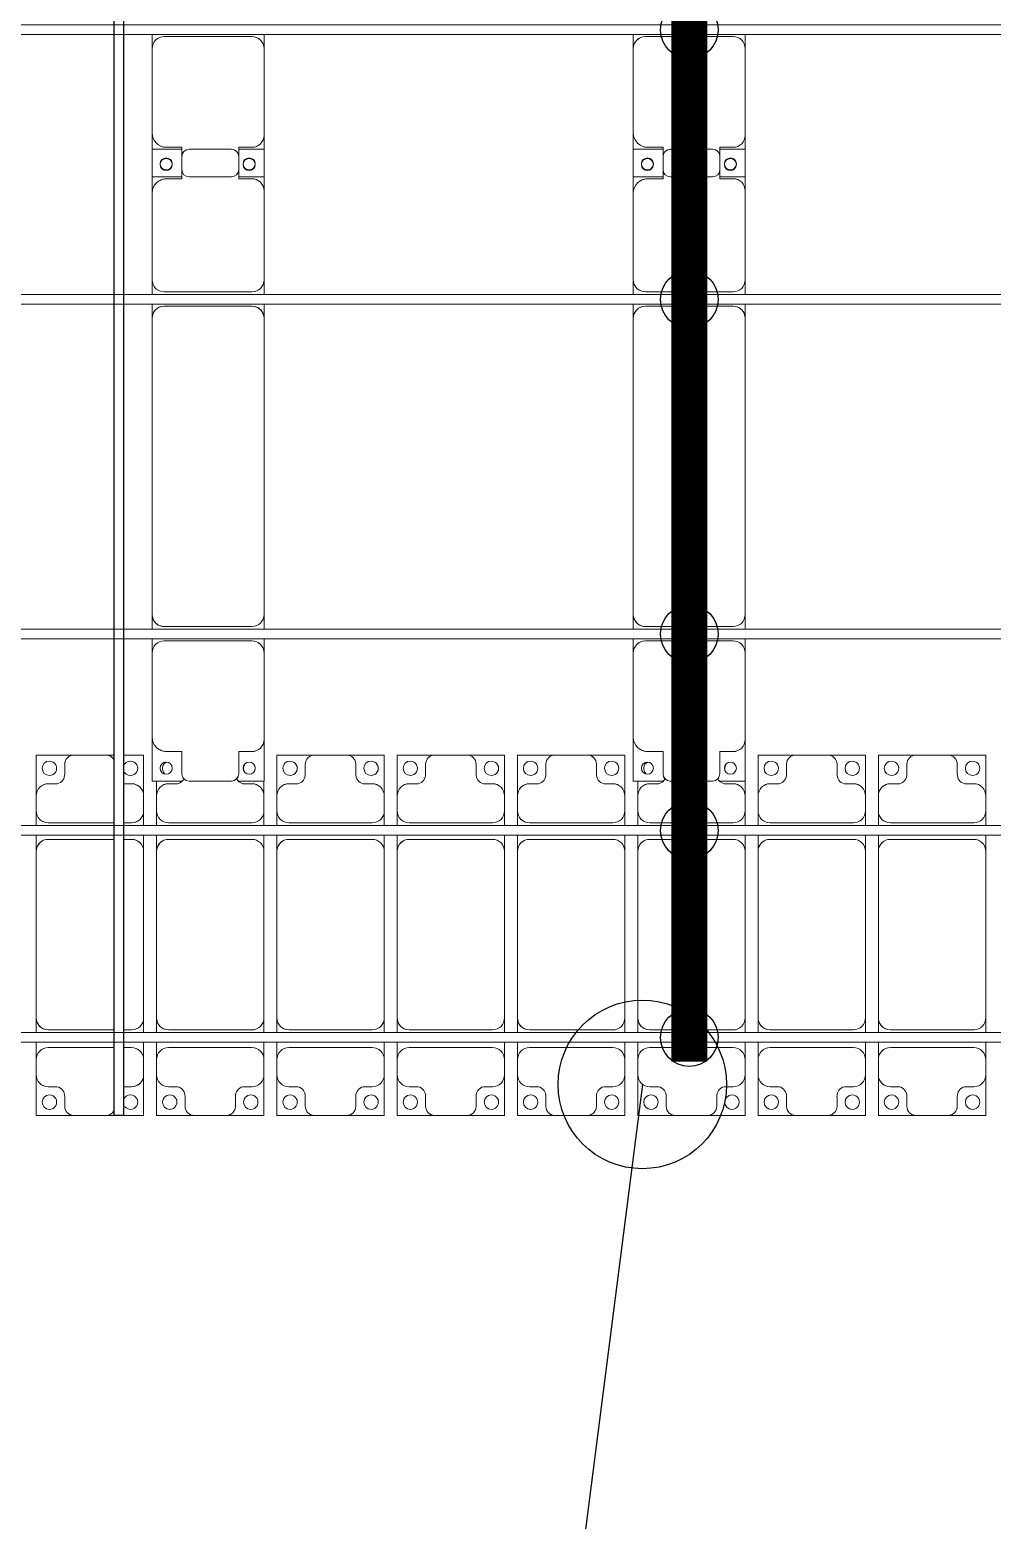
# Model space of a CAD drawing. Header units: millimetres. Extents: x -147246 to 112336, y -213734 to -86506.
# Drawn here: x -80856 to -76856, y -206200 to -200010 of the extents above; entities that cross this region are included whole.
import ezdxf

# ---------------------------------------------------------------- set-up
doc = ezdxf.new("R2010")
doc.units = ezdxf.units.MM
doc.layers.add('A-GENM', color=13, linetype='Continuous', lineweight=9)
doc.layers.add('S-BEAM', color=12, linetype='Continuous', lineweight=9)
for name, color, linetype in [('GC-BICH NEO', 6, 'Continuous'), ('GC-DAY NEO', 5, 'Continuous'), ('GC-HOP 40x60 GIA CUONG', 1, 'Continuous')]:
    doc.layers.add(name, color=color, linetype=linetype)

# ---------------------------------------------------------------- blocks, each defined once
blk = doc.blocks.new('Dầm C52 - Hộp 40x60-25898-BỐ TRÍ KHUNG KẾT CẤU BÈ PIN 05')
at = {"layer": 'S-BEAM', "color": 3, "lineweight": 25}
for p, q in [((-55982.1, 20), (55982.1, 20)), ((55982.1, 20), (55982.1, -20)), ((55982.1, -20), (-55982.1, -20))]:
    blk.add_line(p, q, dxfattribs=at)
blk = doc.blocks.new('Dai phao do pin - DẢI PHAO ĐỠ PIN-V9-BỐ TRÍ KHUNG KẾT CẤU BÈ PIN 05')
at = {"layer": 'A-GENM', "color": 7}
for p, q in [((-1312.2, 241.6), (-1129.7, 241.6)), ((-1312.2, 116.4), (-1312.2, 241.6)), ((-779.7, 241.6), (-1129.7, 241.6)), ((-779.7, 241.6), (-721.5, 241.6)), ((-729.7, -173.4), (-729.7, 191.6)), ((-681.5, 241.6), (-620.3, 241.6)), ((-670.3, 191.6), (-670.3, -173.4)), ((610.3, 241.6), (-620.3, 241.6)), ((610.3, 241.6), (668.5, 241.6)), ((660.3, -173.4), (660.3, 191.6)), ((708.5, 241.6), (769.7, 241.6)), ((719.7, 191.6), (719.7, -173.4)), ((1129.7, 241.6), (769.7, 241.6)), ((1129.7, 241.6), (1312.2, 241.6)), ((1197.8, 241.6), (1380.3, 241.6)), ((1197.8, 118.2), (1197.8, 241.6)), ((1312.2, 241.6), (1312.2, 118.2)), ((1730.3, 241.6), (1380.3, 241.6)), ((1730.3, 241.6), (1788.5, 241.6)), ((1780.3, -173.4), (1780.3, 191.6)), ((-1189.7, 181.6), (-1189.7, 118.2)), ((1189.7, 118.2), (1189.7, 181.6)), ((1320.3, 181.6), (1320.3, 118.2)), ((-1312.2, 88.2), (-1312.2, -88.2)), ((-1189.7, 118.2), (-1282.2, 118.2)), ((1282.2, 118.2), (1189.7, 118.2)), ((1197.8, 88.2), (1197.8, -88.2)), ((1320.3, 118.2), (1227.8, 118.2)), ((1312.2, -88.2), (1312.2, 88.2)), ((-1312.2, -223.4), (-1312.2, -116.4)), ((-1282.2, -118.2), (-1189.7, -118.2)), ((-1189.7, -118.2), (-1189.7, -173.4)), ((1189.7, -173.4), (1189.7, -118.2)), ((1189.7, -118.2), (1282.2, -118.2)), ((1197.8, -223.4), (1197.8, -118.2)), ((1227.8, -118.2), (1320.3, -118.2)), ((1312.2, -118.2), (1312.2, -223.4)), ((1320.3, -118.2), (1320.3, -173.4)), ((-1139.7, -223.4), (-1312.2, -223.4)), ((-1139.7, -223.4), (-779.7, -223.4)), ((-721.5, -223.4), (-779.7, -223.4)), ((-620.3, -223.4), (-681.5, -223.4)), ((-620.3, -223.4), (610.3, -223.4)), ((668.5, -223.4), (610.3, -223.4)), ((769.7, -223.4), (708.5, -223.4)), ((769.7, -223.4), (1139.7, -223.4)), ((1312.2, -223.4), (1139.7, -223.4)), ((1370.3, -223.4), (1197.8, -223.4)), ((1370.3, -223.4), (1730.3, -223.4)), ((1788.5, -223.4), (1730.3, -223.4))]:
    blk.add_line(p, q, dxfattribs=at)
for centre, radius, start, end in [((-1258.6, 183.2), 25, 0, 180), ((-1129.7, 181.6), 60, 90, 180), ((-1129.7, 181.6), 60, 150, 180), ((-779.7, 191.6), 50, 360, 90), ((-779.7, 191.6), 50, 360, 45), ((-620.3, 191.6), 50, 90, 180), ((-620.3, 191.6), 50, 105, 180), ((610.3, 191.6), 50, 360, 90), ((610.3, 191.6), 50, 15, 90), ((769.7, 191.6), 50, 90, 180), ((769.7, 191.6), 50, 135, 180), ((1129.7, 181.6), 60, 360, 90), ((1129.7, 181.6), 60, 360, 30), ((1248.6, 183.2), 25, 360, 180), ((1251.4, 183.2), 25, 0, 180), ((1380.3, 181.6), 60, 90, 180), ((1380.3, 181.6), 60, 150, 180), ((1730.3, 191.6), 50, 360, 90), ((1730.3, 191.6), 50, 360, 45), ((-1258.6, 183.2), 25, 180, 360), ((1248.6, 183.2), 25, 180, 0), ((1251.4, 183.2), 25, 180, 360), ((-1282.2, 88.2), 30, 90, 180), ((-1282.2, 88.2), 30, 120, 134.12197), ((1227.8, 88.2), 30, 90, 180), ((1282.2, 88.2), 30, 360, 90), ((-1282.2, -88.2), 30, 180, 270), ((-1282.2, -88.2), 30, 225.8785, 240), ((1227.8, -88.2), 30, 180, 270), ((1282.2, -88.2), 30, 270, 360), ((-1258.6, -161.8), 25, 0, 180), ((-1258.6, -161.8), 25, 180, 0), ((-1139.7, -173.4), 50, 180, 270), ((-1139.7, -173.4), 50, 180, 225), ((-779.7, -173.4), 50, 270, 360), ((-779.7, -173.4), 50, 315, 360), ((-620.3, -173.4), 50, 180, 270), ((-620.3, -173.4), 50, 180, 270), ((610.3, -173.4), 50, 270, 360), ((610.3, -173.4), 50, 285, 360), ((769.7, -173.4), 50, 180, 270), ((769.7, -173.4), 50, 180, 225), ((1139.7, -173.4), 50, 270, 360), ((1139.7, -173.4), 50, 315, 360), ((1248.6, -161.8), 25, 0, 180), ((1248.6, -161.8), 25, 180, 360), ((1251.4, -161.8), 25, 0, 180), ((1251.4, -161.8), 25, 180, 0), ((1370.3, -173.4), 50, 180, 270), ((1370.3, -173.4), 50, 180, 225), ((1730.3, -173.4), 50, 270, 360), ((1730.3, -173.4), 50, 315, 360)]:
    blk.add_arc(centre, radius, start, end, dxfattribs=at)
blk = doc.blocks.new('Dai phao do pin - DẢI PHAO ĐỠ PIN-V10-BỐ TRÍ KHUNG KẾT CẤU BÈ PIN 05')
at = {"layer": 'A-GENM', "color": 7}
for p, q in [((-1312.2, 241.6), (-1129.7, 241.6)), ((-1312.2, 116.4), (-1312.2, 241.6)), ((-779.7, 241.6), (-1129.7, 241.6)), ((-779.7, 241.6), (-721.5, 241.6)), ((-729.7, -173.4), (-729.7, 191.6)), ((-681.5, 241.6), (-620.3, 241.6)), ((-670.3, 191.6), (-670.3, -173.4)), ((610.3, 241.6), (-620.3, 241.6)), ((610.3, 241.6), (668.5, 241.6)), ((660.3, -173.4), (660.3, 191.6)), ((708.5, 241.6), (769.7, 241.6)), ((719.7, 191.6), (719.7, -173.4)), ((1129.7, 241.6), (769.7, 241.6)), ((1129.7, 241.6), (1312.2, 241.6)), ((1197.8, 241.6), (1380.3, 241.6)), ((1197.8, 118.2), (1197.8, 241.6)), ((1312.2, 241.6), (1312.2, 118.2)), ((1730.3, 241.6), (1380.3, 241.6)), ((1730.3, 241.6), (1788.5, 241.6)), ((1780.3, -173.4), (1780.3, 191.6)), ((-1189.7, 181.6), (-1189.7, 118.2)), ((1189.7, 118.2), (1189.7, 181.6)), ((1320.3, 181.6), (1320.3, 118.2)), ((-1312.2, 88.2), (-1312.2, -88.2)), ((-1189.7, 118.2), (-1282.2, 118.2)), ((1282.2, 118.2), (1189.7, 118.2)), ((1197.8, 88.2), (1197.8, -88.2)), ((1320.3, 118.2), (1227.8, 118.2)), ((1312.2, -88.2), (1312.2, 88.2)), ((-1312.2, -223.4), (-1312.2, -116.4)), ((-1282.2, -118.2), (-1189.7, -118.2)), ((-1189.7, -118.2), (-1189.7, -173.4)), ((1189.7, -173.4), (1189.7, -118.2)), ((1189.7, -118.2), (1282.2, -118.2)), ((1197.8, -223.4), (1197.8, -118.2)), ((1227.8, -118.2), (1320.3, -118.2)), ((1312.2, -118.2), (1312.2, -223.4)), ((1320.3, -118.2), (1320.3, -173.4)), ((-1139.7, -223.4), (-1312.2, -223.4)), ((-1139.7, -223.4), (-779.7, -223.4)), ((-721.5, -223.4), (-779.7, -223.4)), ((-620.3, -223.4), (-681.5, -223.4)), ((-620.3, -223.4), (610.3, -223.4)), ((668.5, -223.4), (610.3, -223.4)), ((769.7, -223.4), (708.5, -223.4)), ((769.7, -223.4), (1139.7, -223.4)), ((1312.2, -223.4), (1139.7, -223.4)), ((1370.3, -223.4), (1197.8, -223.4)), ((1370.3, -223.4), (1730.3, -223.4)), ((1788.5, -223.4), (1730.3, -223.4))]:
    blk.add_line(p, q, dxfattribs=at)
for centre, radius, start, end in [((-1258.6, 183.2), 25, 0, 180), ((-1129.7, 181.6), 60, 90, 180), ((-1129.7, 181.6), 60, 150, 180), ((-779.7, 191.6), 50, 360, 90), ((-779.7, 191.6), 50, 360, 45), ((-620.3, 191.6), 50, 90, 180), ((-620.3, 191.6), 50, 105, 180), ((610.3, 191.6), 50, 360, 90), ((610.3, 191.6), 50, 15, 90), ((769.7, 191.6), 50, 90, 180), ((769.7, 191.6), 50, 135, 180), ((1129.7, 181.6), 60, 360, 90), ((1129.7, 181.6), 60, 360, 30), ((1248.6, 183.2), 25, 360, 180), ((1251.4, 183.2), 25, 0, 180), ((1380.3, 181.6), 60, 90, 180), ((1380.3, 181.6), 60, 150, 180), ((1730.3, 191.6), 50, 360, 90), ((1730.3, 191.6), 50, 360, 45), ((-1258.6, 183.2), 25, 180, 360), ((1248.6, 183.2), 25, 180, 0), ((1251.4, 183.2), 25, 180, 360), ((-1282.2, 88.2), 30, 90, 180), ((-1282.2, 88.2), 30, 120, 134.12152), ((1227.8, 88.2), 30, 90, 180), ((1282.2, 88.2), 30, 360, 90), ((-1282.2, -88.2), 30, 180, 270), ((-1282.2, -88.2), 30, 225.87895, 240), ((1227.8, -88.2), 30, 180, 270), ((1282.2, -88.2), 30, 270, 360), ((-1258.6, -161.8), 25, 0, 180), ((-1258.6, -161.8), 25, 180, 0), ((-1139.7, -173.4), 50, 180, 270), ((-1139.7, -173.4), 50, 180, 225), ((-779.7, -173.4), 50, 270, 360), ((-779.7, -173.4), 50, 315, 360), ((-620.3, -173.4), 50, 180, 270), ((-620.3, -173.4), 50, 180, 270), ((610.3, -173.4), 50, 270, 360), ((610.3, -173.4), 50, 285, 360), ((769.7, -173.4), 50, 180, 270), ((769.7, -173.4), 50, 180, 225), ((1139.7, -173.4), 50, 270, 360), ((1139.7, -173.4), 50, 315, 360), ((1248.6, -161.8), 25, 0, 180), ((1248.6, -161.8), 25, 180, 360), ((1251.4, -161.8), 25, 0, 180), ((1251.4, -161.8), 25, 180, 0), ((1370.3, -173.4), 50, 180, 270), ((1370.3, -173.4), 50, 180, 225), ((1730.3, -173.4), 50, 270, 360), ((1730.3, -173.4), 50, 315, 360)]:
    blk.add_arc(centre, radius, start, end, dxfattribs=at)
blk = doc.blocks.new('Dai phaodi lai - DẢI PHAO ĐI LẠI-25020-BỐ TRÍ KHUNG KẾT CẤU BÈ PIN 05')
at = {"layer": 'A-GENM', "color": 7}
for p, q in [((15276.8, 748.4), (15433.1, 748.4)), ((15276.8, 579.3), (15276.8, 748.4)), ((15566.9, 748.4), (15433.1, 748.4)), ((15566.9, 748.4), (15600, 748.4)), ((15640, 748.4), (15723.2, 748.4)), ((15723.2, 748.4), (15723.2, 579.3)), ((16276.8, 748.4), (16433.1, 748.4)), ((16276.8, 579.3), (16276.8, 748.4)), ((16566.9, 748.4), (16433.1, 748.4)), ((16566.9, 748.4), (16723.2, 748.4)), ((16723.2, 748.4), (16723.2, 579.3)), ((16776.8, 748.4), (16933.1, 748.4)), ((16776.8, 579.3), (16776.8, 748.4)), ((17066.9, 748.4), (16933.1, 748.4)), ((17066.9, 748.4), (17223.2, 748.4)), ((17223.2, 748.4), (17223.2, 579.3)), ((17276.8, 748.4), (17433.1, 748.4)), ((17276.8, 579.3), (17276.8, 748.4)), ((17566.9, 748.4), (17433.1, 748.4)), ((17566.9, 748.4), (17723.2, 748.4)), ((17723.2, 748.4), (17723.2, 579.3)), ((18276.8, 748.4), (18433.1, 748.4)), ((18276.8, 579.3), (18276.8, 748.4)), ((18566.9, 748.4), (18433.1, 748.4)), ((18566.9, 748.4), (18723.2, 748.4)), ((18723.2, 748.4), (18723.2, 579.3)), ((18776.8, 748.4), (18933.1, 748.4)), ((18776.8, 579.3), (18776.8, 748.4)), ((19066.9, 748.4), (18933.1, 748.4)), ((19066.9, 748.4), (19223.2, 748.4)), ((19223.2, 748.4), (19223.2, 579.3)), ((15395.1, 710.4), (15395.1, 670.7)), ((16395.1, 710.4), (16395.1, 670.7)), ((16604.9, 670.7), (16604.9, 710.4)), ((16895.1, 710.4), (16895.1, 670.7)), ((17104.9, 670.7), (17104.9, 710.4)), ((17395.1, 710.4), (17395.1, 670.7)), ((17604.9, 670.7), (17604.9, 710.4)), ((18395.1, 710.4), (18395.1, 670.7)), ((18604.9, 670.7), (18604.9, 710.4)), ((18895.1, 710.4), (18895.1, 670.7)), ((19104.9, 670.7), (19104.9, 710.4)), ((15364.3, 629.3), (15326.8, 629.3)), ((15673.2, 629.3), (15640, 629.3)), ((15776.8, 579.3), (15776.8, 641.7)), ((15864.3, 629.3), (15826.8, 629.3)), ((16173.2, 629.3), (16135.7, 629.3)), ((16223.2, 640.7), (16223.2, 579.3)), ((16364.3, 629.3), (16326.8, 629.3)), ((16673.2, 629.3), (16635.7, 629.3)), ((16864.3, 629.3), (16826.8, 629.3)), ((17173.2, 629.3), (17135.7, 629.3)), ((17364.3, 629.3), (17326.8, 629.3)), ((17673.2, 629.3), (17635.7, 629.3)), ((17776.8, 579.3), (17776.8, 641.7)), ((17864.3, 629.3), (17826.8, 629.3)), ((18173.2, 629.3), (18135.7, 629.3)), ((18223.2, 640.7), (18223.2, 579.3)), ((18364.3, 629.3), (18326.8, 629.3)), ((18673.2, 629.3), (18635.7, 629.3)), ((18864.3, 629.3), (18826.8, 629.3)), ((19173.2, 629.3), (19135.7, 629.3)), ((15276.8, 579.3), (15276.8, 516.7)), ((15723.2, 516.7), (15723.2, 579.3)), ((15776.8, 579.3), (15776.8, 516.7)), ((16223.2, 516.7), (16223.2, 579.3)), ((16276.8, 579.3), (16276.8, 516.7)), ((16723.2, 516.7), (16723.2, 579.3)), ((16776.8, 579.3), (16776.8, 516.7)), ((17223.2, 516.7), (17223.2, 579.3)), ((17276.8, 579.3), (17276.8, 516.7)), ((17723.2, 516.7), (17723.2, 579.3)), ((17776.8, 579.3), (17776.8, 516.7)), ((18223.2, 516.7), (18223.2, 579.3)), ((18276.8, 579.3), (18276.8, 516.7)), ((18723.2, 516.7), (18723.2, 579.3)), ((18776.8, 579.3), (18776.8, 516.7)), ((19223.2, 516.7), (19223.2, 579.3)), ((15276.8, 455.5), (15276.8, 516.7)), ((15723.2, 516.7), (15723.2, 455.5)), ((15776.8, 455.5), (15776.8, 516.7)), ((16223.2, 516.7), (16223.2, 455.5)), ((16276.8, 455.5), (16276.8, 516.7)), ((16723.2, 516.7), (16723.2, 455.5)), ((16776.8, 455.5), (16776.8, 516.7)), ((17223.2, 516.7), (17223.2, 455.5)), ((17276.8, 455.5), (17276.8, 516.7)), ((17723.2, 516.7), (17723.2, 455.5)), ((17776.8, 455.5), (17776.8, 516.7)), ((18223.2, 516.7), (18223.2, 455.5)), ((18276.8, 455.5), (18276.8, 516.7)), ((18723.2, 516.7), (18723.2, 455.5)), ((18776.8, 455.5), (18776.8, 516.7)), ((19223.2, 516.7), (19223.2, 455.5)), ((15326.8, 466.7), (15600, 466.7)), ((15640, 466.7), (15673.2, 466.7)), ((15826.8, 466.7), (16173.2, 466.7)), ((16326.8, 466.7), (16673.2, 466.7)), ((16826.8, 466.7), (17173.2, 466.7)), ((17326.8, 466.7), (17673.2, 466.7)), ((17826.8, 466.7), (18173.2, 466.7)), ((18326.8, 466.7), (18673.2, 466.7)), ((18826.8, 466.7), (19173.2, 466.7)), ((15276.8, 348.3), (15276.8, 415.5)), ((15600, 398.3), (15326.8, 398.3)), ((15673.2, 398.3), (15640, 398.3)), ((15723.2, 415.5), (15723.2, 348.3)), ((15776.8, 348.3), (15776.8, 415.5)), ((16173.2, 398.3), (15826.8, 398.3)), ((16223.2, 415.5), (16223.2, 348.3)), ((16276.8, 348.3), (16276.8, 415.5)), ((16673.2, 398.3), (16326.8, 398.3)), ((16723.2, 415.5), (16723.2, 348.3)), ((16776.8, 348.3), (16776.8, 415.5)), ((17173.2, 398.3), (16826.8, 398.3)), ((17223.2, 415.5), (17223.2, 348.3)), ((17276.8, 348.3), (17276.8, 415.5)), ((17673.2, 398.3), (17326.8, 398.3)), ((17723.2, 415.5), (17723.2, 348.3)), ((17776.8, 348.3), (17776.8, 415.5)), ((18173.2, 398.3), (17826.8, 398.3)), ((18223.2, 415.5), (18223.2, 348.3)), ((18276.8, 348.3), (18276.8, 415.5)), ((18673.2, 398.3), (18326.8, 398.3)), ((18723.2, 415.5), (18723.2, 348.3)), ((18776.8, 348.3), (18776.8, 415.5)), ((19173.2, 398.3), (18826.8, 398.3)), ((19223.2, 415.5), (19223.2, 348.3)), ((15276.8, 348.3), (15276.8, -343.3)), ((15723.2, -343.3), (15723.2, 348.3)), ((15776.8, 348.3), (15776.8, -343.3)), ((16223.2, -343.3), (16223.2, 348.3)), ((16276.8, 348.3), (16276.8, -343.3)), ((16723.2, -343.3), (16723.2, 348.3)), ((16776.8, 348.3), (16776.8, -343.3)), ((17223.2, -343.3), (17223.2, 348.3)), ((17276.8, 348.3), (17276.8, -343.3)), ((17723.2, -343.3), (17723.2, 348.3)), ((17776.8, 348.3), (17776.8, -343.3)), ((18223.2, -343.3), (18223.2, 348.3)), ((18276.8, 348.3), (18276.8, -343.3)), ((18723.2, -343.3), (18723.2, 348.3)), ((18776.8, 348.3), (18776.8, -343.3)), ((19223.2, -343.3), (19223.2, 348.3)), ((15276.8, -404.5), (15276.8, -343.3)), ((15723.2, -343.3), (15723.2, -404.5)), ((15776.8, -404.5), (15776.8, -343.3)), ((16223.2, -343.3), (16223.2, -404.5)), ((16276.8, -404.5), (16276.8, -343.3)), ((16723.2, -343.3), (16723.2, -404.5)), ((16776.8, -404.5), (16776.8, -343.3)), ((17223.2, -343.3), (17223.2, -404.5)), ((17276.8, -404.5), (17276.8, -343.3)), ((17723.2, -343.3), (17723.2, -404.5)), ((17776.8, -404.5), (17776.8, -343.3)), ((18223.2, -343.3), (18223.2, -404.5)), ((18276.8, -404.5), (18276.8, -343.3)), ((18723.2, -343.3), (18723.2, -404.5)), ((18776.8, -404.5), (18776.8, -343.3)), ((19223.2, -343.3), (19223.2, -404.5)), ((15326.8, -393.3), (15600, -393.3)), ((15640, -393.3), (15673.2, -393.3)), ((15826.8, -393.3), (16173.2, -393.3)), ((16326.8, -393.3), (16673.2, -393.3)), ((16826.8, -393.3), (17173.2, -393.3)), ((17326.8, -393.3), (17673.2, -393.3)), ((17826.8, -393.3), (18173.2, -393.3)), ((18326.8, -393.3), (18673.2, -393.3)), ((18826.8, -393.3), (19173.2, -393.3)), ((15276.8, -516.7), (15276.8, -444.5)), ((15600, -466.7), (15326.8, -466.7)), ((15673.2, -466.7), (15640, -466.7)), ((15723.2, -444.5), (15723.2, -516.7)), ((15776.8, -516.7), (15776.8, -444.5)), ((16173.2, -466.7), (15826.8, -466.7)), ((16223.2, -444.5), (16223.2, -516.7)), ((16276.8, -516.7), (16276.8, -444.5)), ((16673.2, -466.7), (16326.8, -466.7)), ((16723.2, -444.5), (16723.2, -516.7)), ((16776.8, -516.7), (16776.8, -444.5)), ((17173.2, -466.7), (16826.8, -466.7)), ((17223.2, -444.5), (17223.2, -516.7)), ((17276.8, -516.7), (17276.8, -444.5)), ((17673.2, -466.7), (17326.8, -466.7)), ((17723.2, -444.5), (17723.2, -516.7)), ((17776.8, -516.7), (17776.8, -444.5)), ((18173.2, -466.7), (17826.8, -466.7)), ((18223.2, -444.5), (18223.2, -516.7)), ((18276.8, -516.7), (18276.8, -444.5)), ((18673.2, -466.7), (18326.8, -466.7)), ((18723.2, -444.5), (18723.2, -516.7)), ((18776.8, -516.7), (18776.8, -444.5)), ((19173.2, -466.7), (18826.8, -466.7)), ((19223.2, -444.5), (19223.2, -516.7)), ((15276.8, -516.7), (15276.8, -579.3)), ((15723.2, -579.3), (15723.2, -516.7)), ((15776.8, -516.7), (15776.8, -579.3)), ((16223.2, -579.3), (16223.2, -516.7)), ((16276.8, -516.7), (16276.8, -579.3)), ((16723.2, -579.3), (16723.2, -516.7)), ((16776.8, -516.7), (16776.8, -579.3)), ((17223.2, -579.3), (17223.2, -516.7)), ((17276.8, -516.7), (17276.8, -579.3)), ((17723.2, -579.3), (17723.2, -516.7)), ((17776.8, -516.7), (17776.8, -579.3)), ((18223.2, -579.3), (18223.2, -516.7)), ((18276.8, -516.7), (18276.8, -579.3)), ((18723.2, -579.3), (18723.2, -516.7)), ((18776.8, -516.7), (18776.8, -579.3)), ((19223.2, -579.3), (19223.2, -516.7)), ((15276.8, -748.4), (15276.8, -579.3)), ((15723.2, -579.3), (15723.2, -748.4)), ((15776.8, -748.4), (15776.8, -579.3)), ((16223.2, -579.3), (16223.2, -748.4)), ((16276.8, -748.4), (16276.8, -579.3)), ((16723.2, -579.3), (16723.2, -748.4)), ((16776.8, -748.4), (16776.8, -579.3)), ((17223.2, -579.3), (17223.2, -748.4)), ((17276.8, -748.4), (17276.8, -579.3)), ((17723.2, -579.3), (17723.2, -748.4)), ((17776.8, -748.4), (17776.8, -579.3)), ((18223.2, -579.3), (18223.2, -748.4)), ((18276.8, -748.4), (18276.8, -579.3)), ((18723.2, -579.3), (18723.2, -748.4)), ((18776.8, -748.4), (18776.8, -579.3)), ((19223.2, -579.3), (19223.2, -748.4)), ((15326.8, -629.3), (15364.3, -629.3)), ((15395.1, -670.7), (15395.1, -710.4)), ((15640, -629.3), (15673.2, -629.3)), ((15826.8, -629.3), (15864.3, -629.3)), ((15895.1, -670.7), (15895.1, -710.4)), ((16104.9, -710.4), (16104.9, -670.7)), ((16135.7, -629.3), (16173.2, -629.3)), ((16326.8, -629.3), (16364.3, -629.3)), ((16395.1, -670.7), (16395.1, -710.4)), ((16604.9, -710.4), (16604.9, -670.7)), ((16635.7, -629.3), (16673.2, -629.3)), ((16826.8, -629.3), (16864.3, -629.3)), ((16895.1, -670.7), (16895.1, -710.4)), ((17104.9, -710.4), (17104.9, -670.7)), ((17135.7, -629.3), (17173.2, -629.3)), ((17326.8, -629.3), (17364.3, -629.3)), ((17395.1, -670.7), (17395.1, -710.4)), ((17604.9, -710.4), (17604.9, -670.7)), ((17635.7, -629.3), (17673.2, -629.3)), ((17826.8, -629.3), (17864.3, -629.3)), ((17895.1, -670.7), (17895.1, -710.4)), ((18104.9, -710.4), (18104.9, -670.7)), ((18135.7, -629.3), (18173.2, -629.3)), ((18326.8, -629.3), (18364.3, -629.3)), ((18395.1, -670.7), (18395.1, -710.4)), ((18604.9, -710.4), (18604.9, -670.7)), ((18635.7, -629.3), (18673.2, -629.3)), ((18826.8, -629.3), (18864.3, -629.3)), ((18895.1, -670.7), (18895.1, -710.4)), ((19104.9, -710.4), (19104.9, -670.7)), ((19135.7, -629.3), (19173.2, -629.3)), ((15433.1, -748.4), (15276.8, -748.4)), ((15433.1, -748.4), (15566.9, -748.4)), ((15600, -748.4), (15566.9, -748.4)), ((15723.2, -748.4), (15640, -748.4)), ((15933.1, -748.4), (15776.8, -748.4)), ((15933.1, -748.4), (16066.9, -748.4)), ((16223.2, -748.4), (16066.9, -748.4)), ((16433.1, -748.4), (16276.8, -748.4)), ((16433.1, -748.4), (16566.9, -748.4)), ((16723.2, -748.4), (16566.9, -748.4)), ((16933.1, -748.4), (16776.8, -748.4)), ((16933.1, -748.4), (17066.9, -748.4)), ((17223.2, -748.4), (17066.9, -748.4)), ((17433.1, -748.4), (17276.8, -748.4)), ((17433.1, -748.4), (17566.9, -748.4)), ((17723.2, -748.4), (17566.9, -748.4)), ((17933.1, -748.4), (17776.8, -748.4)), ((17933.1, -748.4), (18066.9, -748.4)), ((18223.2, -748.4), (18066.9, -748.4)), ((18433.1, -748.4), (18276.8, -748.4)), ((18433.1, -748.4), (18566.9, -748.4)), ((18723.2, -748.4), (18566.9, -748.4)), ((18933.1, -748.4), (18776.8, -748.4)), ((18933.1, -748.4), (19066.9, -748.4)), ((19223.2, -748.4), (19066.9, -748.4))]:
    blk.add_line(p, q, dxfattribs=at)
for centre, radius, start, end in [((15433.1, 710.4), 38, 90, 180), ((15433.1, 710.4), 38, 90, 135), ((15566.9, 710.4), 38, 30, 90), ((15566.9, 710.4), 38, 45, 90), ((16433.1, 710.4), 38, 90, 180), ((16433.1, 710.4), 38, 90, 135), ((16566.9, 710.4), 38, 0, 90), ((16566.9, 710.4), 38, 45, 90), ((16933.1, 710.4), 38, 90, 180), ((16933.1, 710.4), 38, 90, 135), ((17066.9, 710.4), 38, 0, 90), ((17066.9, 710.4), 38, 45, 90), ((17433.1, 710.4), 38, 90, 180), ((17433.1, 710.4), 38, 90, 135), ((17566.9, 710.4), 38, 0, 90), ((17566.9, 710.4), 38, 45, 90), ((18433.1, 710.4), 38, 90, 180), ((18433.1, 710.4), 38, 90, 135), ((18566.9, 710.4), 38, 0, 90), ((18566.9, 710.4), 38, 45, 90), ((18933.1, 710.4), 38, 90, 180), ((18933.1, 710.4), 38, 90, 135), ((19066.9, 710.4), 38, 360, 90), ((19066.9, 710.4), 38, 45, 90), ((15331.6, 693.3), 30, 90, 270), ((15331.6, 693.3), 30, 270, 90), ((15668.4, 693.3), 30, 90, 162.10349), ((15668.4, 693.3), 30, 197.89651, 270), ((15668.4, 693.3), 30, 270, 90), ((15831.6, 693.3), 30, 120, 225), ((16168.4, 693.3), 30, 150, 208.68191), ((16331.6, 693.3), 30, 90, 270), ((16331.6, 693.3), 30, 270, 90), ((16668.4, 693.3), 30, 90, 270), ((16668.4, 693.3), 30, 270, 90), ((16831.6, 693.3), 30, 90, 270), ((16831.6, 693.3), 30, 270, 90), ((17168.4, 693.3), 30, 90, 270), ((17168.4, 693.3), 30, 270, 90), ((17331.6, 693.3), 30, 90, 270), ((17331.6, 693.3), 30, 270, 90), ((17668.4, 693.3), 30, 90, 270), ((17668.4, 693.3), 30, 270, 90), ((17831.6, 693.3), 30, 120, 225), ((18168.4, 693.3), 30, 150, 208.68386), ((18331.6, 693.3), 30, 90, 270), ((18331.6, 693.3), 30, 270, 90), ((18668.4, 693.3), 30, 90, 270), ((18668.4, 693.3), 30, 270, 90), ((18831.6, 693.3), 30, 90, 270), ((18831.6, 693.3), 30, 270, 90), ((19168.4, 693.3), 30, 90, 270), ((19168.4, 693.3), 30, 270, 90), ((15326.8, 579.3), 50, 90, 180), ((15326.8, 579.3), 50, 90, 135), ((15355.2, 668.2), 40, 283.18854, 3.50807), ((15673.2, 579.3), 50, 0, 90), ((15673.2, 579.3), 50, 48.12039, 90), ((15826.8, 579.3), 50, 90, 180), ((15826.8, 579.3), 50, 90, 135), ((15855.2, 668.2), 40, 283.18854, 336.12359), ((16144.8, 668.2), 40, 203.87623, 256.81146), ((16173.2, 579.3), 50, 0, 90), ((16173.2, 579.3), 50, 45, 90), ((16326.8, 579.3), 50, 90, 180), ((16326.8, 579.3), 50, 90, 135), ((16355.2, 668.2), 40, 283.18854, 3.50807), ((16644.8, 668.2), 40, 176.49193, 256.81146), ((16673.2, 579.3), 50, 0, 90), ((16673.2, 579.3), 50, 45, 90), ((16826.8, 579.3), 50, 90, 180), ((16826.8, 579.3), 50, 90, 135), ((16855.2, 668.2), 40, 283.18854, 3.50807), ((17144.8, 668.2), 40, 176.49193, 256.81146), ((17173.2, 579.3), 50, 0, 90), ((17173.2, 579.3), 50, 45, 90), ((17326.8, 579.3), 50, 90, 180), ((17326.8, 579.3), 50, 90, 133.52146), ((17355.2, 668.2), 40, 283.18854, 3.50807), ((17644.8, 668.2), 40, 176.49193, 256.81146), ((17673.2, 579.3), 50, 0, 90), ((17673.2, 579.3), 50, 45, 90), ((17826.8, 579.3), 50, 90, 180), ((17826.8, 579.3), 50, 90, 135), ((17855.2, 668.2), 40, 283.18854, 336.12305), ((18144.8, 668.2), 40, 203.87676, 256.81146), ((18173.2, 579.3), 50, 0, 90), ((18173.2, 579.3), 50, 45, 90), ((18326.8, 579.3), 50, 90, 180), ((18326.8, 579.3), 50, 90, 135), ((18355.2, 668.2), 40, 283.18854, 3.50807), ((18644.8, 668.2), 40, 176.49193, 256.81146), ((18673.2, 579.3), 50, 0, 90), ((18673.2, 579.3), 50, 45, 90), ((18826.8, 579.3), 50, 90, 180), ((18826.8, 579.3), 50, 90, 135), ((18855.2, 668.2), 40, 283.18854, 3.50807), ((19144.8, 668.2), 40, 176.49193, 256.81146), ((19173.2, 579.3), 50, 360, 90), ((19173.2, 579.3), 50, 45, 90), ((15326.8, 516.7), 50, 180, 270), ((15673.2, 516.7), 50, 270, 0), ((15826.8, 516.7), 50, 180, 270), ((16173.2, 516.7), 50, 270, 0), ((16326.8, 516.7), 50, 180, 270), ((16673.2, 516.7), 50, 270, 0), ((16826.8, 516.7), 50, 180, 270), ((17173.2, 516.7), 50, 270, 0), ((17326.8, 516.7), 50, 180, 270), ((17673.2, 516.7), 50, 270, 360), ((17826.8, 516.7), 50, 180, 270), ((18173.2, 516.7), 50, 270, 0), ((18326.8, 516.7), 50, 180, 270), ((18673.2, 516.7), 50, 270, 0), ((18826.8, 516.7), 50, 180, 270), ((19173.2, 516.7), 50, 270, 0), ((15326.8, 516.7), 50, 225, 270), ((15673.2, 516.7), 50, 270, 311.8804), ((15826.8, 516.7), 50, 225, 270), ((16173.2, 516.7), 50, 270, 315), ((16326.8, 516.7), 50, 225, 270), ((16673.2, 516.7), 50, 270, 315), ((16826.8, 516.7), 50, 225, 270), ((17173.2, 516.7), 50, 270, 315), ((17326.8, 516.7), 50, 226.47933, 270), ((17673.2, 516.7), 50, 270, 315), ((17826.8, 516.7), 50, 225, 270), ((18173.2, 516.7), 50, 270, 315), ((18326.8, 516.7), 50, 225, 270), ((18673.2, 516.7), 50, 270, 315), ((18826.8, 516.7), 50, 225, 270), ((19173.2, 516.7), 50, 270, 315), ((15326.8, 348.3), 50, 90, 180), ((15326.8, 348.3), 50, 120, 165), ((15673.2, 348.3), 50, 0, 90), ((15673.2, 348.3), 50, 48.11905, 90), ((15826.8, 348.3), 50, 90, 180), ((15826.8, 348.3), 50, 120, 165), ((16173.2, 348.3), 50, 0, 90), ((16173.2, 348.3), 50, 45, 90), ((16326.8, 348.3), 50, 90, 180), ((16326.8, 348.3), 50, 120, 165), ((16673.2, 348.3), 50, 360, 90), ((16673.2, 348.3), 50, 45, 90), ((16826.8, 348.3), 50, 90, 180), ((16826.8, 348.3), 50, 120, 165), ((17173.2, 348.3), 50, 0, 90), ((17173.2, 348.3), 50, 45, 90), ((17326.8, 348.3), 50, 90, 180), ((17326.8, 348.3), 50, 120, 165), ((17673.2, 348.3), 50, 0, 90), ((17673.2, 348.3), 50, 45, 90), ((17826.8, 348.3), 50, 90, 180), ((17826.8, 348.3), 50, 120, 165), ((18173.2, 348.3), 50, 0, 90), ((18173.2, 348.3), 50, 45, 90), ((18326.8, 348.3), 50, 90, 180), ((18326.8, 348.3), 50, 120, 165), ((18673.2, 348.3), 50, 0, 90), ((18673.2, 348.3), 50, 45, 90), ((18826.8, 348.3), 50, 90, 180), ((18826.8, 348.3), 50, 120, 165), ((19173.2, 348.3), 50, 0, 90), ((19173.2, 348.3), 50, 45, 90), ((15326.8, -343.3), 50, 180, 270), ((15326.8, -343.3), 50, 180, 255), ((15673.2, -343.3), 50, 270, 360), ((15673.2, -343.3), 50, 315, 0), ((15826.8, -343.3), 50, 180, 270), ((15826.8, -343.3), 50, 180, 255), ((16173.2, -343.3), 50, 270, 0), ((16173.2, -343.3), 50, 315, 0), ((16326.8, -343.3), 50, 180, 270), ((16326.8, -343.3), 50, 180, 255), ((16673.2, -343.3), 50, 270, 360), ((16673.2, -343.3), 50, 315, 360), ((16826.8, -343.3), 50, 180, 270), ((16826.8, -343.3), 50, 180, 255), ((17173.2, -343.3), 50, 270, 360), ((17173.2, -343.3), 50, 315, 0), ((17326.8, -343.3), 50, 180, 270), ((17326.8, -343.3), 50, 180, 255), ((17673.2, -343.3), 50, 270, 0), ((17673.2, -343.3), 50, 315, 0), ((17826.8, -343.3), 50, 180, 270), ((17826.8, -343.3), 50, 180, 255), ((18173.2, -343.3), 50, 270, 0), ((18173.2, -343.3), 50, 315, 0), ((18326.8, -343.3), 50, 180, 270), ((18326.8, -343.3), 50, 180, 255), ((18673.2, -343.3), 50, 270, 360), ((18673.2, -343.3), 50, 315, 0), ((18826.8, -343.3), 50, 180, 270), ((18826.8, -343.3), 50, 180, 255), ((19173.2, -343.3), 50, 270, 360), ((19173.2, -343.3), 50, 315, 360), ((15326.8, -516.7), 50, 90, 180), ((15326.8, -516.7), 50, 90, 135), ((15673.2, -516.7), 50, 360, 90), ((15673.2, -516.7), 50, 48.11405, 90), ((15826.8, -516.7), 50, 90, 180), ((15826.8, -516.7), 50, 90, 135), ((16173.2, -516.7), 50, 0, 90), ((16173.2, -516.7), 50, 45, 90), ((16326.8, -516.7), 50, 90, 180), ((16326.8, -516.7), 50, 90, 135), ((16673.2, -516.7), 50, 0, 90), ((16673.2, -516.7), 50, 45, 90), ((16826.8, -516.7), 50, 90, 180), ((16826.8, -516.7), 50, 90, 135), ((17173.2, -516.7), 50, 0, 90), ((17173.2, -516.7), 50, 45, 90), ((17326.8, -516.7), 50, 90, 180), ((17326.8, -516.7), 50, 90, 135), ((17673.2, -516.7), 50, 360, 90), ((17673.2, -516.7), 50, 45, 90), ((17826.8, -516.7), 50, 90, 180), ((17826.8, -516.7), 50, 90, 135), ((18173.2, -516.7), 50, 0, 90), ((18173.2, -516.7), 50, 45, 90), ((18326.8, -516.7), 50, 90, 180), ((18326.8, -516.7), 50, 90, 135), ((18673.2, -516.7), 50, 0, 90), ((18673.2, -516.7), 50, 45, 90), ((18826.8, -516.7), 50, 90, 180), ((18826.8, -516.7), 50, 90, 135), ((19173.2, -516.7), 50, 360, 90), ((19173.2, -516.7), 50, 45, 90), ((15326.8, -579.3), 50, 180, 270), ((15326.8, -579.3), 50, 225, 270), ((15673.2, -579.3), 50, 270, 360), ((15673.2, -579.3), 50, 270, 311.88675), ((15826.8, -579.3), 50, 180, 270), ((15826.8, -579.3), 50, 225, 270), ((16173.2, -579.3), 50, 270, 0), ((16173.2, -579.3), 50, 270, 315), ((16326.8, -579.3), 50, 180, 270), ((16326.8, -579.3), 50, 225, 270), ((16673.2, -579.3), 50, 270, 360), ((16673.2, -579.3), 50, 270, 315), ((16826.8, -579.3), 50, 180, 270), ((16826.8, -579.3), 50, 225, 270), ((17173.2, -579.3), 50, 270, 0), ((17173.2, -579.3), 50, 270, 315), ((17326.8, -579.3), 50, 180, 270), ((17326.8, -579.3), 50, 225, 270), ((17673.2, -579.3), 50, 270, 360), ((17673.2, -579.3), 50, 270, 315), ((17826.8, -579.3), 50, 180, 270), ((17826.8, -579.3), 50, 225, 270), ((18173.2, -579.3), 50, 270, 360), ((18173.2, -579.3), 50, 270, 315), ((18326.8, -579.3), 50, 180, 270), ((18326.8, -579.3), 50, 225, 270), ((18673.2, -579.3), 50, 270, 0), ((18673.2, -579.3), 50, 270, 315), ((18826.8, -579.3), 50, 180, 270), ((18826.8, -579.3), 50, 225, 270), ((19173.2, -579.3), 50, 270, 360), ((19173.2, -579.3), 50, 270, 315), ((15331.6, -693.3), 30, 90, 270), ((15331.6, -693.3), 30, 270, 90), ((15355.2, -668.2), 40, 356.49193, 76.81146), ((15668.4, -693.3), 30, 90, 162.10349), ((15668.4, -693.3), 30, 270, 90), ((15831.6, -693.3), 30, 90, 270), ((15831.6, -693.3), 30, 270, 90), ((15855.2, -668.2), 40, 356.49193, 76.81146), ((16144.8, -668.2), 40, 103.18854, 183.50807), ((16168.4, -693.3), 30, 90, 270), ((16168.4, -693.3), 30, 270, 90), ((16331.6, -693.3), 30, 90, 270), ((16331.6, -693.3), 30, 270, 90), ((16355.2, -668.2), 40, 356.49193, 76.81146), ((16644.8, -668.2), 40, 103.18854, 183.50807), ((16668.4, -693.3), 30, 90, 270), ((16668.4, -693.3), 30, 270, 90), ((16831.6, -693.3), 30, 90, 270), ((16831.6, -693.3), 30, 270, 90), ((16855.2, -668.2), 40, 356.49193, 76.81146), ((17144.8, -668.2), 40, 103.18854, 183.50807), ((17168.4, -693.3), 30, 90, 270), ((17168.4, -693.3), 30, 270, 90), ((17331.6, -693.3), 30, 90, 270), ((17331.6, -693.3), 30, 270, 90), ((17355.2, -668.2), 40, 356.49193, 76.81146), ((17644.8, -668.2), 40, 103.18854, 183.50807), ((17668.4, -693.3), 30, 90, 270), ((17668.4, -693.3), 30, 270, 90), ((17831.6, -693.3), 30, 90, 270), ((17831.6, -693.3), 30, 270, 90), ((17855.2, -668.2), 40, 356.49193, 76.81146), ((18144.8, -668.2), 40, 103.18854, 183.50807), ((18168.4, -693.3), 30, 90, 270), ((18168.4, -693.3), 30, 270, 90), ((18331.6, -693.3), 30, 90, 270), ((18331.6, -693.3), 30, 270, 90), ((18355.2, -668.2), 40, 356.49193, 76.81146), ((18644.8, -668.2), 40, 103.18854, 183.50807), ((18668.4, -693.3), 30, 90, 270), ((18668.4, -693.3), 30, 270, 90), ((18831.6, -693.3), 30, 90, 270), ((18831.6, -693.3), 30, 270, 90), ((18855.2, -668.2), 40, 356.49193, 76.81146), ((19144.8, -668.2), 40, 103.18854, 183.50807), ((19168.4, -693.3), 30, 90, 270), ((19168.4, -693.3), 30, 270, 90), ((15433.1, -710.4), 38, 180, 270), ((15433.1, -710.4), 38, 225, 270), ((15566.9, -710.4), 38, 270, 330), ((15566.9, -710.4), 38, 270, 315), ((15668.4, -693.3), 30, 197.89651, 270), ((15933.1, -710.4), 38, 180, 270), ((15933.1, -710.4), 38, 225, 270), ((16066.9, -710.4), 38, 270, 0), ((16066.9, -710.4), 38, 270, 315), ((16433.1, -710.4), 38, 180, 270), ((16433.1, -710.4), 38, 225, 270), ((16566.9, -710.4), 38, 270, 360), ((16566.9, -710.4), 38, 270, 315), ((16933.1, -710.4), 38, 180, 270), ((16933.1, -710.4), 38, 225, 270), ((17066.9, -710.4), 38, 270, 0), ((17066.9, -710.4), 38, 270, 315), ((17433.1, -710.4), 38, 180, 270), ((17433.1, -710.4), 38, 225, 270), ((17566.9, -710.4), 38, 270, 0), ((17566.9, -710.4), 38, 270, 315), ((17933.1, -710.4), 38, 180, 270), ((17933.1, -710.4), 38, 225, 270), ((18066.9, -710.4), 38, 270, 0), ((18066.9, -710.4), 38, 270, 315), ((18433.1, -710.4), 38, 180, 270), ((18433.1, -710.4), 38, 225, 270), ((18566.9, -710.4), 38, 270, 360), ((18566.9, -710.4), 38, 270, 315), ((18933.1, -710.4), 38, 180, 270), ((18933.1, -710.4), 38, 225, 270), ((19066.9, -710.4), 38, 270, 0), ((19066.9, -710.4), 38, 270, 315)]:
    blk.add_arc(centre, radius, start, end, dxfattribs=at)
blk = doc.blocks.new('Dầm C52 - Dầm C52-18923-BỐ TRÍ KHUNG KẾT CẤU BÈ PIN 05')
at = {"layer": 'S-BEAM', "color": 1}
for p, q in [((-52556.1, 20), (52556.1, 20)), ((52556.1, -20), (-52556.1, -20))]:
    blk.add_line(p, q, dxfattribs=at)
blk = doc.blocks.new('HOBANMONG_BEPIN 5_rvt-1-BỐ TRÍ KHUNG KẾT CẤU BÈ PIN 05')
at = {"layer": 'A-GENM', "color": 3, "lineweight": 25}
for name, p, rotation in [('Dai phao do pin - DẢI PHAO ĐỠ PIN-V9-BỐ TRÍ KHUNG KẾT CẤU BÈ PIN 05', (-80105.9, -201818), 89.99977101252024), ('Dai phao do pin - DẢI PHAO ĐỠ PIN-V10-BỐ TRÍ KHUNG KẾT CẤU BÈ PIN 05', (-78105.9, -201818), 89.99977101252024), ('Dai phaodi lai - DẢI PHAO ĐI LẠI-25020-BỐ TRÍ KHUNG KẾT CẤU BÈ PIN 05', (-96105.9, -203770.5), 359.9997710135151)]:
    blk.add_blockref(name, p, dxfattribs=dict(at, rotation=rotation))
at = {"layer": 'S-BEAM', "color": 3, "lineweight": 25}
for name, p, rotation in [('Dầm C52 - Hộp 40x60-25898-BỐ TRÍ KHUNG KẾT CẤU BÈ PIN 05', (-80485.7, -148536.9), 269.9997710125197), ('Dầm C52 - Dầm C52-18923-BỐ TRÍ KHUNG KẾT CẤU BÈ PIN 05', (-44162.1, -200009.7), 179.9997710135151), ('Dầm C52 - Dầm C52-18923-BỐ TRÍ KHUNG KẾT CẤU BÈ PIN 05', (-44162.1, -201129.7), 179.9997710135151), ('Dầm C52 - Dầm C52-18923-BỐ TRÍ KHUNG KẾT CẤU BÈ PIN 05', (-44162.1, -202519.7), 179.9997710135151), ('Dầm C52 - Dầm C52-18923-BỐ TRÍ KHUNG KẾT CẤU BÈ PIN 05', (-44162.1, -203335.3), 179.9997710135151), ('Dầm C52 - Dầm C52-18923-BỐ TRÍ KHUNG KẾT CẤU BÈ PIN 05', (-44162.1, -204195.3), 179.9997710135151)]:
    blk.add_blockref(name, p, dxfattribs=dict(at, rotation=rotation))

msp = doc.modelspace()

# ---------------------------------------------------------------- linework, layer by layer
at = {"layer": 'GC-BICH NEO'}
msp.add_circle((-78310, -204390.5), 350, dxfattribs=at)
at = {"layer": 'GC-DAY NEO'}
msp.add_line((-78310, -204390.5), (-79324.2, -212326), dxfattribs=at)
at = {"layer": 'GC-HOP 40x60 GIA CUONG', "const_width": 150}
msp.add_lwpolyline([(-78114.9, -204295.3), (-78114.9, -189295.3)], dxfattribs=at)
at = {"layer": 'GC-HOP 40x60 GIA CUONG'}
for centre in [(-78114.9, -200009.7), (-78114.9, -201129.7), (-78114.9, -202519.7), (-78114.9, -203335.3), (-78114.9, -204195.3)]:
    msp.add_circle(centre, 120, dxfattribs=at)

# ---------------------------------------------------------------- block references
at = {"lineweight": 5}
msp.add_blockref('HOBANMONG_BEPIN 5_rvt-1-BỐ TRÍ KHUNG KẾT CẤU BÈ PIN 05', (0, 0), dxfattribs=at)

doc.saveas('drawing.dxf')
